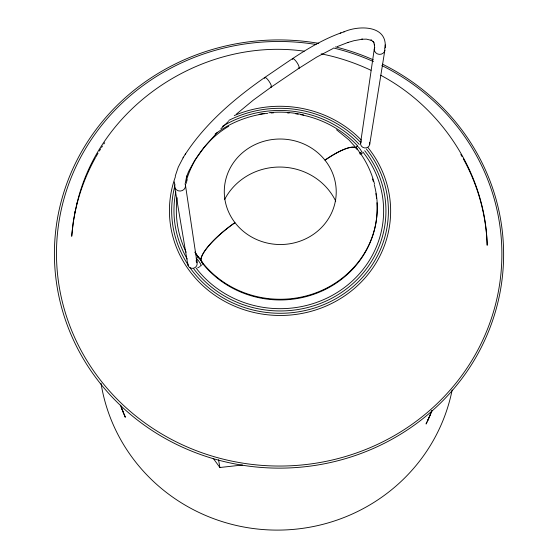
<?xml version="1.0" encoding="UTF-8"?>
<svg xmlns="http://www.w3.org/2000/svg" width="558" height="558" viewBox="0 0 558 558"><rect width="100%" height="100%" fill="white"/><g stroke="black" fill="none" stroke-linecap="round" stroke-linejoin="round"><path stroke-width="0.84" d="M374.488 47.716L374.327 44.068L374.502 45.038L373.518 41.808L373.874 42.694L373.156 41.445L373.727 42.317L370.979 39.925L371.872 40.49L366.397 39.13L361.521 39.255L362.477 39.179L353.911 40.713L347.355 42.645L348.129 42.38L337.178 46.635M174.382 184.098L174.403 181.894M385.194 44.926L385.118 48.009C387.65 24.824 358.48 25.236 343.868 31.89M185.354 182.808L186.77 176.021L186.484 176.935L188.506 171.683L194.721 160.369L204.542 146.914L217.285 132.469M360.58 143.001L374.313 48.748M369.71 144.341L384.846 50.269M75.184 211.349L73.349 221.491L71.71 236.285C73.789 208.72 82.033 181.671 95.516 157.544M76.941 203.6C100.022 104.73 204.528 37.044 304.18 51.176M74.995 212.173L77.123 202.784M175.212 176.175L178.274 167.114L183.449 157.175M186.351 180.694C192.908 158.026 208.476 138.258 228.731 126.234M431.962 410.521L427.609 420.795L431.997 410.744M427.016 421.946L426.061 424.003L430.392 414.685M95.941 156.819L98.034 153.178M99.352 151.023L100.663 148.867M183.024 157.865C203.391 125.02 233.46 99.331 264.862 77.395M185.151 154.392L185.556 153.729M101.577 147.458L102.491 146.043M103.837 143.999L104.695 142.729M220.849 128.793L228.375 121.449M236.411 114.111L253.374 100.056L271.202 87.09M271.314 87.02L299.06 68.195M264.757 77.471C290.181 60.452 315.214 41.313 344.642 31.625M298.949 68.264L316.651 57.132L333.042 48.511M200.183 266.459L197.63 267.889M340.213 33.152L340.959 32.901M259.128 114.313L264.171 113.379M213.24 458.376L219.894 467.499L242.423 465.016M268.935 112.737C280.528 111.488 292.322 112.249 303.65 114.997M321.157 53.847C338.364 57.223 355.104 62.831 370.965 70.287M380.695 75.246C442.578 108.112 485.641 174.877 487.176 245.283C486.255 215.095 477.92 185.214 463.314 158.8M336.523 129.742L348.771 139.765L356.429 148.163M360.642 153.757C367.038 162.81 371.628 173.057 374.46 183.763M460.831 154.44L462.073 156.617M124.225 414.734L125.285 417.224L121.881 408.826M120.96 406.677L125.125 416.84M123.611 413.241L120.598 405.164M218.541 459.792L219.894 467.499M174.738 187.202L187.851 264.973M185.382 184.635L197.037 262.72M374.223 184.559A97.259 91.924 0.9 0 1 316.246 292.72A97.259 91.924 0.9 0 1 195.181 252.118M186.009 183.673A97.259 91.924 0.9 0 1 187.237 179.662M372.486 178.951A97.259 91.924 0.9 0 1 373.274 181.343M200.901 260.635A43.015 11.3 -37.5 0 1 234.953 222.607A55.946 52.71 0.9 0 1 246.985 149.265A55.946 52.71 0.9 0 1 324.937 160.132A42.527 11.007 -38.5 0 1 357.301 149.684M376.957 202.728A97.12 91.798 0.9 0 1 312.947 294.575A97.12 91.798 0.9 0 1 201.591 262.155M198.536 257.956A97.12 91.798 0.9 0 1 194.868 252.139M375.883 193.584A97.12 91.798 0.9 0 1 376.587 198.557M362.888 151.971A103.648 98.02 0.9 0 1 341.566 289.609A103.648 98.02 0.9 0 1 196.158 268.161M186.205 252.244A103.648 98.02 0.9 0 1 177.214 197.755M215.116 134.101A103.648 98.02 0.9 0 1 267.784 113.302M271.062 112.988A103.648 98.02 0.9 0 1 273.532 112.821M287.544 112.918A103.648 98.02 0.9 0 1 289.19 113.044M295.74 113.811A103.648 98.02 0.9 0 1 298.188 114.195M300.616 114.641A103.648 98.02 0.9 0 1 357.643 145.882M360.419 152.564A6.891 1.765 -38.9 0 1 359.708 152.913M187.202 259.003A105.957 100.203 0.9 0 1 175.812 191.833M222.537 126.331A105.957 100.203 0.9 0 1 359.275 144.41M196.116 258.131A4.701 0.649 55.1 0 1 200.085 263.125A4.701 0.649 55.1 0 1 200.594 265.455M197.19 261.102A4.701 0.649 55.1 0 1 196.73 260.349M197.909 257.468A4.701 0.656 55.1 0 1 200.838 259.916A4.701 0.656 55.1 0 1 202.728 264.234M292.385 59.413A5.775 1.472 56.3 0 1 297.051 62.649A5.775 1.472 56.3 0 1 298.167 68.111M384.692 48.274A5.322 4.862 6.8 0 1 379.154 54.356A5.322 4.862 6.8 0 1 374.767 47.353M264.68 78.455A5.796 1.36 56.2 0 1 269.047 81.301A5.796 1.36 56.2 0 1 270.456 86.909M369.577 142.576A4.617 4.297 7.4 0 1 364.534 147.926A4.617 4.297 7.4 0 1 361.193 141.39M356.541 147.131A4.597 1.186 55.2 0 1 358.745 147.445A4.597 1.186 55.2 0 1 362.03 152.864A4.597 1.186 55.2 0 1 359.812 152.543M196.025 260.858A4.736 4.513 -9.1 0 1 193.717 268.189A4.736 4.513 -9.1 0 1 187.781 263.167M185.026 183.673A5.482 5.141 -7.8 0 1 180.227 191.066A5.482 5.141 -7.8 0 1 174.968 184.119M355.083 147.431A4.597 1.179 55.2 0 1 358.096 150.137A4.597 1.179 55.2 0 1 360.238 154.378M364.709 150.723A105.957 100.203 0.9 0 1 342.591 291.701A105.957 100.203 0.9 0 1 193.752 268.837M357.364 149.767A42.527 11.007 -38.5 0 0 325.007 160.216A55.946 52.717 0.9 0 1 313.533 234.269A55.946 52.717 0.9 0 1 235.016 222.691A43.015 11.3 -37.5 0 0 200.964 260.719M366.404 149.028A108.371 102.484 0.9 0 1 342.891 294.387A108.371 102.484 0.9 0 1 189.915 267.547M188.451 265.413A108.371 102.484 0.9 0 1 174.891 185.786M228.752 120.416A108.371 102.484 0.9 0 1 361.075 142.883M368.057 147.689A110.61 104.597 0.9 0 1 297.672 314.168A110.61 104.597 0.9 0 1 175.407 176.774M234.283 115.562A110.61 104.597 0.9 0 1 361.389 140.149M452.147 389.993A178.288 173.475 0.9 0 1 273.811 530.072A178.288 173.475 0.9 0 1 101.019 383.276M382.53 64.17A224.609 214.105 0.9 0 1 418.235 422.246A224.609 214.105 0.9 0 1 61.129 305.7A224.609 214.105 0.9 0 1 318.778 43.364M335.47 46.879A224.609 214.105 0.9 0 1 373.288 59.832M381.839 65.537A222.705 212.277 0.9 0 1 417.865 420.062A222.705 212.277 0.9 0 1 63.556 306.544A222.705 212.277 0.9 0 1 316.1 44.48M333.517 47.981A222.705 212.277 0.9 0 1 373.448 61.582M224.56 199.583A61.547 58.381 0.9 0 1 280.597 167.051A61.547 58.381 0.9 0 1 335.721 201.145"/></g></svg>
